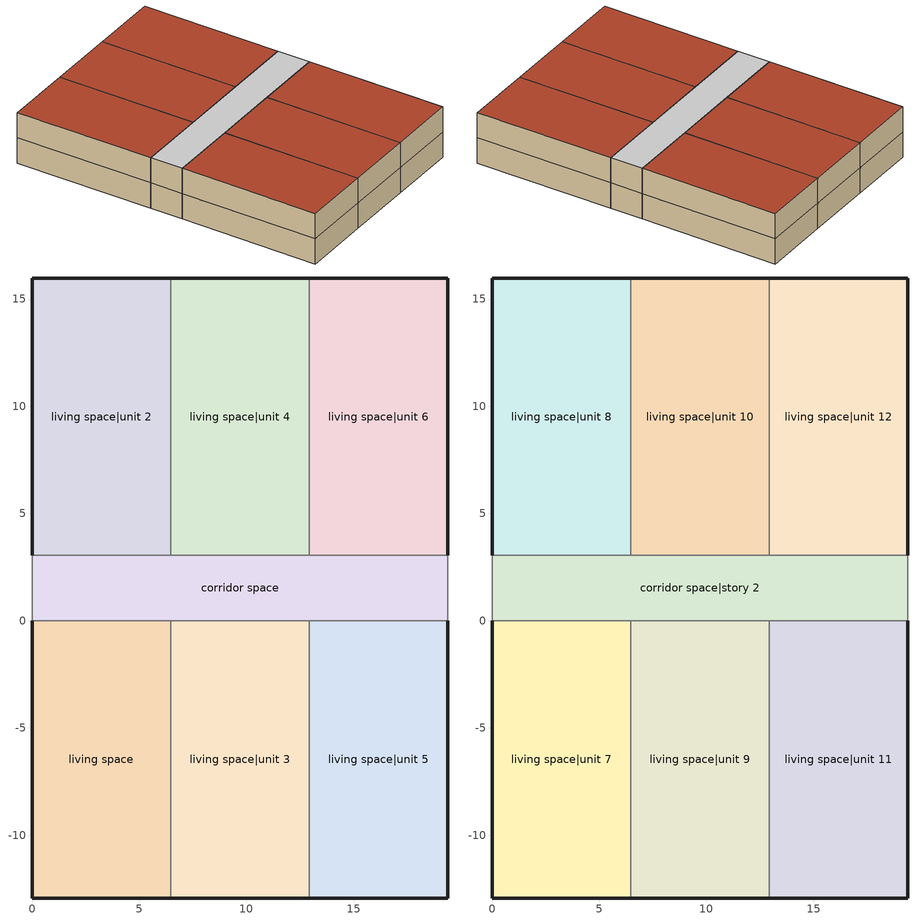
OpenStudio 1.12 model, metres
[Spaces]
living space
 floor ground: 0,-12.93 0,0 6.47,0 6.47,-12.93 z0
 wall outside: 0,0 0,-12.93 6.47,-12.93 z0:2.44
 wall adiabatic: 6.47,0 0,0 z0:2.44
 wall to living space|unit 3: 6.47,-12.93 6.47,0 z0:2.44
living space|unit 2
 floor ground: 0,3.05 0,15.98 6.47,15.98 6.47,3.05 z0
 wall outside: 6.47,15.98 0,15.98 0,3.05 z0:2.44
 wall to living space|unit 4: 6.47,3.05 6.47,15.98 z0:2.44
 wall adiabatic: 0,3.05 6.47,3.05 z0:2.44
living space|unit 3
 floor ground: 6.47,-12.93 6.47,0 12.93,0 12.93,-12.93 z0
 wall outside: 6.47,-12.93 12.93,-12.93 z0:2.44
 wall adiabatic: 12.93,0 6.47,0 z0:2.44
 wall to living space|unit 5: 12.93,-12.93 12.93,0 z0:2.44
living space|unit 4
 floor ground: 6.47,3.05 6.47,15.98 12.93,15.98 12.93,3.05 z0
 wall outside: 12.93,15.98 6.47,15.98 z0:2.44
 wall to living space|unit 6: 12.93,3.05 12.93,15.98 z0:2.44
 wall adiabatic: 6.47,3.05 12.93,3.05 z0:2.44
living space|unit 5
 floor ground: 12.93,-12.93 12.93,0 19.4,0 19.4,-12.93 z0
 wall outside: 12.93,-12.93 19.4,-12.93 19.4,0 z0:2.44
 wall adiabatic: 19.4,0 12.93,0 z0:2.44
living space|unit 6
 floor ground: 12.93,3.05 12.93,15.98 19.4,15.98 19.4,3.05 z0
 wall outside: 19.4,3.05 19.4,15.98 12.93,15.98 z0:2.44
 wall adiabatic: 12.93,3.05 19.4,3.05 z0:2.44
corridor space
 floor adiabatic: 0,0 0,3.05 19.4,3.05 19.4,0 z0
 wall adiabatic: 0,3.05 0,0 6.47,0 12.93,0 19.4,0 19.4,3.05 12.93,3.05 6.47,3.05 0,3.05 z0:2.44
 ceiling adiabatic: 19.4,0 19.4,3.05 0,3.05 0,0 z2.44
living space|unit 7
 floor to living space: 0,-12.93 0,0 6.47,0 6.47,-12.93 z2.44
 wall outside: 0,0 0,-12.93 6.47,-12.93 z2.44:4.88
 wall adiabatic: 6.47,0 0,0 z2.44:4.88
 wall to living space|unit 9: 6.47,-12.93 6.47,0 z2.44:4.88
 roof outside: 6.47,-12.93 6.47,0 0,0 0,-12.93 z4.88
living space|unit 8
 floor to living space|unit 2: 0,3.05 0,15.98 6.47,15.98 6.47,3.05 z2.44
 wall outside: 6.47,15.98 0,15.98 0,3.05 z2.44:4.88
 wall to living space|unit 10: 6.47,3.05 6.47,15.98 z2.44:4.88
 wall adiabatic: 0,3.05 6.47,3.05 z2.44:4.88
 roof outside: 6.47,3.05 6.47,15.98 0,15.98 0,3.05 z4.88
living space|unit 9
 floor to living space|unit 3: 6.47,-12.93 6.47,0 12.93,0 12.93,-12.93 z2.44
 wall outside: 6.47,-12.93 12.93,-12.93 z2.44:4.88
 wall adiabatic: 12.93,0 6.47,0 z2.44:4.88
 wall to living space|unit 11: 12.93,-12.93 12.93,0 z2.44:4.88
 roof outside: 12.93,-12.93 12.93,0 6.47,0 6.47,-12.93 z4.88
living space|unit 10
 floor to living space|unit 4: 6.47,3.05 6.47,15.98 12.93,15.98 12.93,3.05 z2.44
 wall outside: 12.93,15.98 6.47,15.98 z2.44:4.88
 wall to living space|unit 12: 12.93,3.05 12.93,15.98 z2.44:4.88
 wall adiabatic: 6.47,3.05 12.93,3.05 z2.44:4.88
 roof outside: 12.93,3.05 12.93,15.98 6.47,15.98 6.47,3.05 z4.88
living space|unit 11
 floor to living space|unit 5: 12.93,-12.93 12.93,0 19.4,0 19.4,-12.93 z2.44
 wall outside: 12.93,-12.93 19.4,-12.93 19.4,0 z2.44:4.88
 wall adiabatic: 19.4,0 12.93,0 z2.44:4.88
 roof outside: 19.4,-12.93 19.4,0 12.93,0 12.93,-12.93 z4.88
living space|unit 12
 floor to living space|unit 6: 12.93,3.05 12.93,15.98 19.4,15.98 19.4,3.05 z2.44
 wall outside: 19.4,3.05 19.4,15.98 12.93,15.98 z2.44:4.88
 wall adiabatic: 12.93,3.05 19.4,3.05 z2.44:4.88
 roof outside: 19.4,3.05 19.4,15.98 12.93,15.98 12.93,3.05 z4.88
corridor space|story 2
 floor adiabatic: 0,0 0,3.05 19.4,3.05 19.4,0 z2.44
 wall adiabatic: 0,3.05 0,0 6.47,0 12.93,0 19.4,0 19.4,3.05 12.93,3.05 6.47,3.05 0,3.05 z2.44:4.88
 ceiling adiabatic: 19.4,0 19.4,3.05 0,3.05 0,0 z4.88
[Building]
Building: Standards Number of Living Units=12
[Site]
Denver Intl Ap_CO_USA: Latitude {deg}=39.83; Longitude {deg}=-104.65; Time Zone {hr}=-7; Elevation {m}=1650
[ClimateZones]
Climate Zone Institution Name 2=Building America; Climate Zone Document Year 2=0; Climate Zone Value 2=Cold
[SizingPeriod:DesignDay] Barometric Pressure {Pa}=83011; Sky Clearness=0; Rain Indicator=0; Snow Indicator=0; Day of Month=21; Daylight Saving Time Indicator=0; Humidity Indicating Type=Wetbulb; Dry-Bulb Temperature Range Modifier Type=DefaultMultipliers
Name | Maximum Dry-Bulb Temperature {C} | Daily Dry-Bulb Temperature Range {deltaC} | Humidity Indicating Conditions at Maximum Dry-Bulb | Wind Speed {m/s} | Wind Direction {deg} | Month | Day Type | Solar Model Indicator | ASHRAE Taub | ASHRAE Taud
Denver Intl Ap Ann Clg .4% Condns DB=>MWB | 34.6 | 15.2 | 15.7 | 4.2 | 80 | 7 | SummerDesignDay | ASHRAETau | 0.424 | 2.012
Denver Intl Ap Ann Htg 99.6% Condns DB | -17.4 | 0 | -17.4 | 3.3 | 160 | 12 | WinterDesignDay | ASHRAEClearSky
Denver Intl Ap Ann Clg .4% Condns WB=>MDB | 27.3 | 15.2 | 18.3 | 4.2 | 80 | 7 | SummerDesignDay | ASHRAETau | 0.424 | 2.012
[Site:WaterMainsTemperature]
Calculation Method=Correlation; Annual Average Outdoor Air Temperature {C}=10.8753; Maximum Difference In Monthly Average Outdoor Air Temperatures {deltaC}=23.1524
[Site:GroundTemperature:BuildingSurface]
6.71221, 4.9416, 4.79814, 5.63626, 9.00496, 12.3608, 15.2732, 17.1228, 17.2883, 15.7979, 12.9685, 9.71588
[Site:GroundTemperature:Deep]
10.8753, 10.8753, 10.8753, 10.8753, 10.8753, 10.8753, 10.8753, 10.8753, 10.8753, 10.8753, 10.8753, 10.8753
[ThermalZone] Use Ideal Air Loads=No
living zone; living zone|unit 2; living zone|unit 3; living zone|unit 4; living zone|unit 5; living zone|unit 6; living zone|unit 7; living zone|unit 8; living zone|unit 9; living zone|unit 10; living zone|unit 11; living zone|unit 12; corridor zone
[Sizing:Zone] Zone Cooling Design Supply Air Temperature Input Method=SupplyAirTemperature; Zone Cooling Design Supply Air Temperature {C}=14; Zone Cooling Design Supply Air Temperature Difference {deltaC}=11.11; Zone Heating Design Supply Air Temperature Input Method=SupplyAirTemperature; Zone Heating Design Supply Air Temperature {C}=40; Zone Heating Design Supply Air Temperature Difference {deltaC}=11.11; Zone Cooling Design Supply Air Humidity Ratio {kg-H2O/kg-air}=0.0085; Zone Heating Design Supply Air Humidity Ratio {kg-H2O/kg-air}=0.008; Cooling Design Air Flow Method=DesignDay; Heating Design Air Flow Method=DesignDay; Account for Dedicated Outdoor Air System=No; Dedicated Outdoor Air System Control Strategy=NeutralSupplyAir; Dedicated Outdoor Air Low Setpoint Temperature for Design {C}=autosize; Dedicated Outdoor Air High Setpoint Temperature for Design {C}=autosize
living zone; living zone|unit 2; living zone|unit 3; living zone|unit 4; living zone|unit 5; living zone|unit 6; living zone|unit 7; living zone|unit 8; living zone|unit 9; living zone|unit 10; living zone|unit 11; living zone|unit 12; corridor zone
[Space]
Name | Thermal Zone
living space | living zone
living space|unit 2 | living zone|unit 2
living space|unit 3 | living zone|unit 3
living space|unit 4 | living zone|unit 4
living space|unit 5 | living zone|unit 5
living space|unit 6 | living zone|unit 6
living space|unit 7 | living zone|unit 7
living space|unit 8 | living zone|unit 8
living space|unit 9 | living zone|unit 9
living space|unit 10 | living zone|unit 10
living space|unit 11 | living zone|unit 11
living space|unit 12 | living zone|unit 12
corridor space; corridor space|story 2 | corridor zone
[ElectricEquipment]
Name | Electric Equipment Definition | Schedule
unit=1|bed=3.0|bath=2.0|space=living space | unit=1|bed=3.0|bath=2.0|space={81c39708-49db-43a6-b354-ed59d7343a3b} | empty_schedule
unit=2|bed=3.0|bath=2.0|space=living space|unit 2 | unit=2|bed=3.0|bath=2.0|space={63730a78-1a48-43b2-a3c6-0742542926e1} | empty_schedule 1
unit=3|bed=3.0|bath=2.0|space=living space|unit 3 | unit=3|bed=3.0|bath=2.0|space={8ba3d794-eff2-4aa5-9fcc-6146679de279} | empty_schedule 2
unit=4|bed=3.0|bath=2.0|space=living space|unit 4 | unit=4|bed=3.0|bath=2.0|space={70e216e0-d17a-4a59-8e5a-efe0a9286b03} | empty_schedule 3
unit=5|bed=3.0|bath=2.0|space=living space|unit 5 | unit=5|bed=3.0|bath=2.0|space={635045cb-863b-4cdf-a606-fa83c90e56a1} | empty_schedule 4
unit=6|bed=3.0|bath=2.0|space=living space|unit 6 | unit=6|bed=3.0|bath=2.0|space={8c7fdb28-aa82-4311-b72e-9ba54f38b0da} | empty_schedule 5
unit=7|bed=3.0|bath=2.0|space=living space|unit 7 | unit=7|bed=3.0|bath=2.0|space={08077958-a277-416c-ba9d-ea11ef4670f7} | empty_schedule 6
unit=8|bed=3.0|bath=2.0|space=living space|unit 8 | unit=8|bed=3.0|bath=2.0|space={9315d412-3523-4bd6-8b73-34ec1cc2df7e} | empty_schedule 7
unit=9|bed=3.0|bath=2.0|space=living space|unit 9 | unit=9|bed=3.0|bath=2.0|space={494087e2-9d28-45ed-8249-a9309a113e84} | empty_schedule 8
unit=10|bed=3.0|bath=2.0|space=living space|unit 10 | unit=10|bed=3.0|bath=2.0|space={37cb2fa9-e3a6-466a-b67a-69b249df10f5} | empty_schedule 9
unit=11|bed=3.0|bath=2.0|space=living space|unit 11 | unit=11|bed=3.0|bath=2.0|space={3a9b4ac3-1640-4fbb-be52-e528f8070c84} | empty_schedule 10
unit=12|bed=3.0|bath=2.0|space=living space|unit 12 | unit=12|bed=3.0|bath=2.0|space={2617200d-be43-420c-b5de-f1b876eb5804} | empty_schedule 11
[Schedule:Ruleset]
Name | Default Day Schedule
empty_schedule | Schedule Day 1
empty_schedule 1 | Schedule Day 2
empty_schedule 2 | Schedule Day 3
empty_schedule 3 | Schedule Day 4
empty_schedule 4 | Schedule Day 5
empty_schedule 5 | Schedule Day 6
empty_schedule 6 | Schedule Day 7
empty_schedule 7 | Schedule Day 8
empty_schedule 8 | Schedule Day 9
empty_schedule 9 | Schedule Day 10
empty_schedule 10 | Schedule Day 11
empty_schedule 11 | Schedule Day 12
[Schedule:Day]
Schedule Day 1; Schedule Day 2; Schedule Day 3; Schedule Day 4; Schedule Day 5; Schedule Day 6; Schedule Day 7; Schedule Day 8; Schedule Day 9; Schedule Day 10; Schedule Day 11; Schedule Day 12: 24, 0, 0
